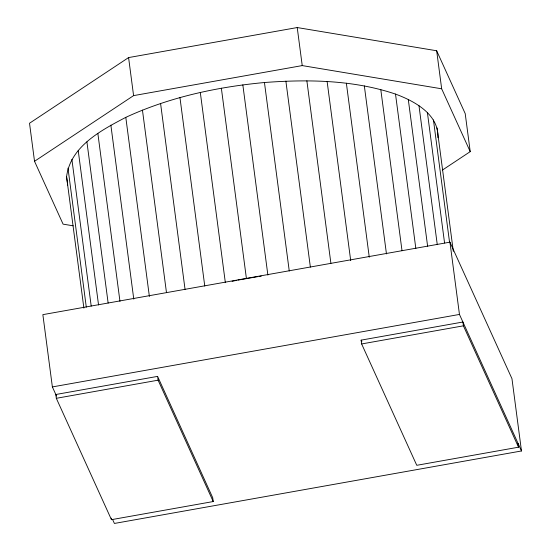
<?xml version="1.0" encoding="UTF-8"?>
<svg xmlns="http://www.w3.org/2000/svg" width="551" height="551" viewBox="0 0 551 551"><rect width="100%" height="100%" fill="white"/><g stroke="black" fill="none" stroke-linecap="round" stroke-linejoin="round"><path stroke-width="0.83" d="M83.876 308.085L66.581 176.733C70.335 146.346 101.432 130.139 125.8 117.356C169.343 97.224 216.86 86.982 264.446 82.519C308.264 79.241 353.48 79.916 395.508 94.083C414.51 101.122 439.002 114.312 437.907 137.764M442.425 170.073L470.217 151.642L465.209 113.602L436.661 50.761L297.223 27.55L128.583 57.579L29.52 123.245L34.527 161.291L63.076 224.133L73.221 225.82M34.527 161.291L133.59 95.619L302.23 65.59L441.668 88.801L470.217 151.642M232.081 281.285L236.296 280.438M237.977 280.101L257.964 276.609M112.673 519.655L114.401 523.45L521.48 450.973L511.962 378.695L449.94 242.158L42.861 314.642L52.373 386.919L56.533 396.066M52.373 386.919L459.458 314.435L521.48 450.973M157.593 376.381L55.823 394.502L56.319 398.304L111.454 519.669L213.223 501.548L212.72 497.746L157.593 376.381L158.096 380.183L213.223 501.548M361.132 340.139L462.902 322.018L463.405 325.827L518.532 447.192L416.763 465.306L361.635 343.948L361.132 340.139L361.842 341.71M56.319 398.304L158.096 380.183M361.635 343.948L463.405 325.827M259.617 276.354L261.27 276.099M66.581 176.733L67.69 185.06M518.036 443.383L518.532 447.192M436.661 50.761L441.668 88.801M437.053 127.873L453.321 251.346M449.94 242.158L459.458 314.435M433.444 119.939L449.616 242.757M427.39 112.494L444.567 242.984M418.967 105.64L437.274 244.665M408.291 99.476L427.61 246.18M395.508 94.083L415.833 248.467M380.789 89.537L402.016 250.739M364.335 85.894L386.458 253.921M346.365 83.208L369.273 257.2M327.122 81.507L350.705 260.616M306.873 80.825L330.903 263.344M297.223 27.55L302.23 65.59M285.886 81.162L310.365 267.097M264.446 82.519L289.261 271.009M242.839 84.875L267.876 275.073M221.357 88.201L246.4 278.4M200.302 92.444L225.345 282.649M179.95 97.561L204.765 286.059M160.575 103.471L185.053 289.406M142.447 110.097L166.478 292.622M128.583 57.579L133.59 95.619M125.8 117.356L149.383 296.466M110.868 125.139L133.776 299.131M97.844 133.342L119.966 301.369M86.913 141.862L108.141 303.064M78.221 150.581L98.546 304.958M71.885 159.377L91.197 306.08M67.987 168.131L86.293 307.155M111.254 518.147L111.454 519.669"/></g></svg>
